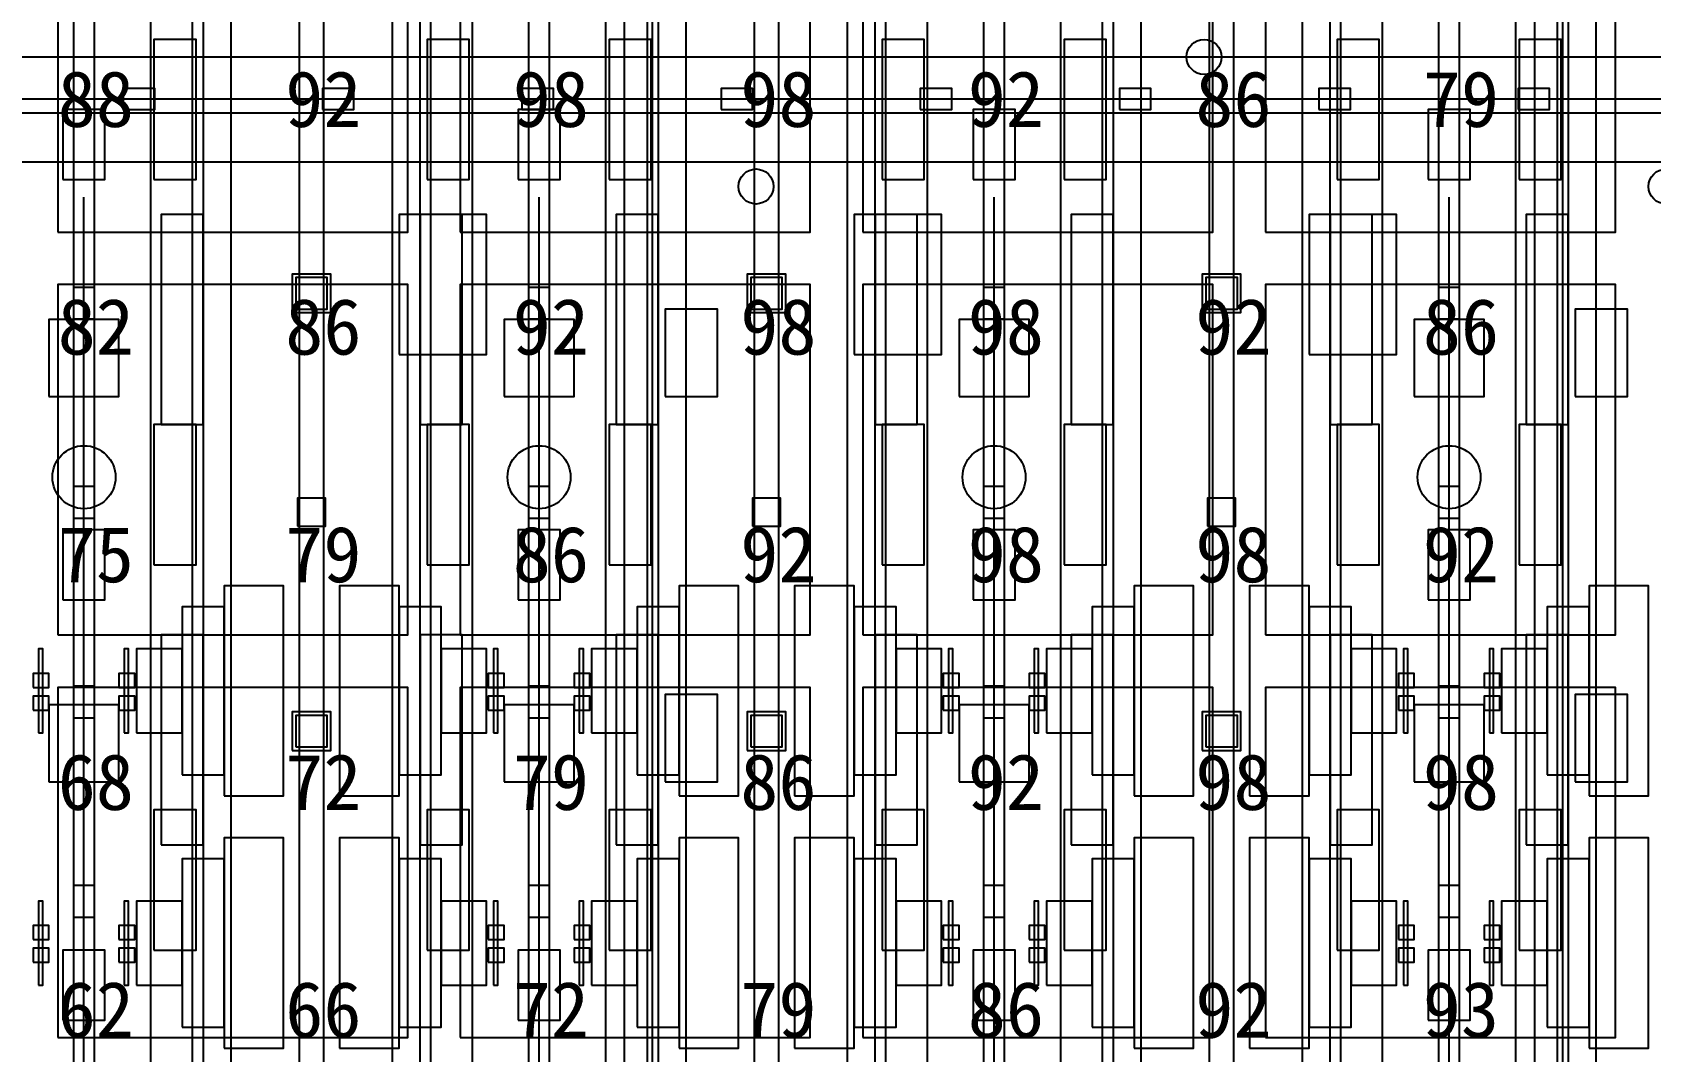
# Model space of a CAD drawing. Header units: metres. Extents: x -1640 to 1560, y -268 to 2338.
# Drawn here: x -367.73 to -321.49, y 2013.1 to 2042.2 of the extents above; entities that cross this region are included whole.
import ezdxf

# ---------------------------------------------------------------- set-up
doc = ezdxf.new("R2010")
doc.units = ezdxf.units.M
for name, color, linetype in [('1F_CHL', 4, 'Continuous'), ('1F_EHS_EXTINGUISHER_HYDRANT_CABINET_CONCEPT', 1, 'Continuous'), ('1F_PUMP', 2, 'Continuous'), ('1F_SCR', 3, 'Continuous'), ('1F_STRUCT_COLUMN', 8, 'Continuous'), ('2F_CSF_LATERAL_RACK_CONCEPT', 9, 'Continuous'), ('2F_RFG', 5, 'Continuous'), ('2F_STRUCT_COLUMN', 8, 'Continuous'), ('2F_VMB', 6, 'Continuous'), ('3F_CLEANROOM_OVERHEAD_PIPE_DUCT_CONCEPT', 9, 'Continuous'), ('3F_EHS_EGRESS_DIST_M', 2, 'Continuous'), ('3F_EHS_EXTINGUISHER_HYDRANT_CABINET_CONCEPT', 1, 'Continuous'), ('3F_EHS_GAS_DETECTOR', 6, 'Continuous'), ('3F_ETCH', 2, 'Continuous'), ('3F_FOUP', 5, 'Continuous'), ('3F_OHT', 9, 'Continuous'), ('3F_OHTV', 1, 'Continuous'), ('3F_STK', 3, 'Continuous'), ('3F_STRUCT_COLUMN', 8, 'Continuous'), ('3F_TBAR', 6, 'Continuous'), ('4F_FFU', 1, 'Continuous'), ('4F_STRUCT_PLENUM_TRUSS_CONCEPT', 9, 'Continuous'), ('5F_CHL', 4, 'Continuous'), ('5F_EHS_EXTINGUISHER_HYDRANT_CABINET_CONCEPT', 1, 'Continuous'), ('5F_PUMP', 2, 'Continuous'), ('5F_SCR', 3, 'Continuous'), ('5F_STRUCT_COLUMN', 8, 'Continuous'), ('6F_CSF_LATERAL_RACK_CONCEPT', 9, 'Continuous'), ('6F_RFG', 5, 'Continuous'), ('6F_STRUCT_COLUMN', 8, 'Continuous'), ('6F_VMB', 6, 'Continuous'), ('7F_CLEANROOM_OVERHEAD_PIPE_DUCT_CONCEPT', 9, 'Continuous'), ('7F_EHS_EGRESS_DIST_M', 2, 'Continuous'), ('7F_EHS_EXTINGUISHER_HYDRANT_CABINET_CONCEPT', 1, 'Continuous'), ('7F_EHS_GAS_DETECTOR', 6, 'Continuous'), ('7F_ETCH', 2, 'Continuous'), ('7F_FOUP', 5, 'Continuous'), ('7F_OHT', 9, 'Continuous'), ('7F_OHTV', 1, 'Continuous'), ('7F_STK', 3, 'Continuous'), ('7F_STRUCT_COLUMN', 8, 'Continuous'), ('7F_TBAR', 6, 'Continuous'), ('8F_FFU', 1, 'Continuous'), ('8F_STRUCT_PLENUM_TRUSS_CONCEPT', 9, 'Continuous'), ('EHS_TREATED_EXHAUST', 30, 'Continuous'), ('UTIL_GAS.BULK_CONCEPT', 2, 'Continuous'), ('UTIL_PCW.R_CONCEPT', 1, 'Continuous'), ('UTIL_PCW.S_CONCEPT', 6, 'Continuous')]:
    doc.layers.add(name, color=color, linetype=linetype)

msp = doc.modelspace()

# ---------------------------------------------------------------- linework, layer by layer
at = {"layer": '1F_CHL'}
for points in [[(-349.65, 2031.8), (-348.15, 2031.8), (-348.15, 2034.3), (-349.65, 2034.3)], [(-323.65, 2031.8), (-322.15, 2031.8), (-322.15, 2034.3), (-323.65, 2034.3)], [(-349.65, 2020.8), (-348.15, 2020.8), (-348.15, 2023.3), (-349.65, 2023.3)], [(-323.65, 2020.8), (-322.15, 2020.8), (-322.15, 2023.3), (-323.65, 2023.3)]]:
    msp.add_lwpolyline(points, close=True, dxfattribs=at)
at = {"layer": '1F_EHS_EXTINGUISHER_HYDRANT_CABINET_CONCEPT'}
msp.add_circle((-334.25, 2041.5), 0.5, dxfattribs=at)
at = {"layer": '1F_PUMP'}
for points in [[(-364.25, 2038), (-363.05, 2038), (-363.05, 2042), (-364.25, 2042)], [(-356.45, 2038), (-355.25, 2038), (-355.25, 2042), (-356.45, 2042)], [(-351.25, 2038), (-350.05, 2038), (-350.05, 2042), (-351.25, 2042)], [(-343.45, 2038), (-342.25, 2038), (-342.25, 2042), (-343.45, 2042)], [(-338.25, 2038), (-337.05, 2038), (-337.05, 2042), (-338.25, 2042)], [(-330.45, 2038), (-329.25, 2038), (-329.25, 2042), (-330.45, 2042)], [(-325.25, 2038), (-324.05, 2038), (-324.05, 2042), (-325.25, 2042)], [(-364.25, 2027), (-363.05, 2027), (-363.05, 2031), (-364.25, 2031)], [(-356.45, 2027), (-355.25, 2027), (-355.25, 2031), (-356.45, 2031)], [(-351.25, 2027), (-350.05, 2027), (-350.05, 2031), (-351.25, 2031)], [(-343.45, 2027), (-342.25, 2027), (-342.25, 2031), (-343.45, 2031)], [(-338.25, 2027), (-337.05, 2027), (-337.05, 2031), (-338.25, 2031)], [(-330.45, 2027), (-329.25, 2027), (-329.25, 2031), (-330.45, 2031)], [(-325.25, 2027), (-324.05, 2027), (-324.05, 2031), (-325.25, 2031)], [(-364.25, 2016), (-363.05, 2016), (-363.05, 2020), (-364.25, 2020)], [(-356.45, 2016), (-355.25, 2016), (-355.25, 2020), (-356.45, 2020)], [(-351.25, 2016), (-350.05, 2016), (-350.05, 2020), (-351.25, 2020)], [(-343.45, 2016), (-342.25, 2016), (-342.25, 2020), (-343.45, 2020)], [(-338.25, 2016), (-337.05, 2016), (-337.05, 2020), (-338.25, 2020)], [(-330.45, 2016), (-329.25, 2016), (-329.25, 2020), (-330.45, 2020)], [(-325.25, 2016), (-324.05, 2016), (-324.05, 2020), (-325.25, 2020)]]:
    msp.add_lwpolyline(points, close=True, dxfattribs=at)
at = {"layer": '1F_SCR'}
for points in [[(-367.25, 2031.8), (-365.25, 2031.8), (-365.25, 2034), (-367.25, 2034)], [(-354.25, 2031.8), (-352.25, 2031.8), (-352.25, 2034), (-354.25, 2034)], [(-341.25, 2031.8), (-339.25, 2031.8), (-339.25, 2034), (-341.25, 2034)], [(-328.25, 2031.8), (-326.25, 2031.8), (-326.25, 2034), (-328.25, 2034)], [(-367.25, 2020.8), (-365.25, 2020.8), (-365.25, 2023), (-367.25, 2023)], [(-354.25, 2020.8), (-352.25, 2020.8), (-352.25, 2023), (-354.25, 2023)], [(-341.25, 2020.8), (-339.25, 2020.8), (-339.25, 2023), (-341.25, 2023)], [(-328.25, 2020.8), (-326.25, 2020.8), (-326.25, 2023), (-328.25, 2023)]]:
    msp.add_lwpolyline(points, close=True, dxfattribs=at)
at = {"layer": '1F_STRUCT_COLUMN'}
for points in [[(-360.3, 2034.2), (-359.2, 2034.2), (-359.2, 2035.3), (-360.3, 2035.3)], [(-347.3, 2034.2), (-346.2, 2034.2), (-346.2, 2035.3), (-347.3, 2035.3)], [(-334.3, 2034.2), (-333.2, 2034.2), (-333.2, 2035.3), (-334.3, 2035.3)], [(-360.3, 2021.7), (-359.2, 2021.7), (-359.2, 2022.8), (-360.3, 2022.8)], [(-347.3, 2021.7), (-346.2, 2021.7), (-346.2, 2022.8), (-347.3, 2022.8)], [(-334.3, 2021.7), (-333.2, 2021.7), (-333.2, 2022.8), (-334.3, 2022.8)]]:
    msp.add_lwpolyline(points, close=True, dxfattribs=at)
at = {"layer": '2F_CSF_LATERAL_RACK_CONCEPT'}
for points in [[(-362.85, 1970), (-362.05, 1970), (-362.05, 2113), (-362.85, 2113)], [(-357.45, 1970), (-356.65, 1970), (-356.65, 2113), (-357.45, 2113)], [(-349.85, 1970), (-349.05, 1970), (-349.05, 2113), (-349.85, 2113)], [(-344.45, 1970), (-343.65, 1970), (-343.65, 2113), (-344.45, 2113)], [(-336.85, 1970), (-336.05, 1970), (-336.05, 2113), (-336.85, 2113)], [(-331.45, 1970), (-330.65, 1970), (-330.65, 2113), (-331.45, 2113)], [(-323.85, 1970), (-323.05, 1970), (-323.05, 2113), (-323.85, 2113)]]:
    msp.add_lwpolyline(points, close=True, dxfattribs=at)
at = {"layer": '2F_RFG'}
for points in [[(-364.05, 2031), (-362.85, 2031), (-362.85, 2037), (-364.05, 2037)], [(-356.65, 2031), (-355.45, 2031), (-355.45, 2037), (-356.65, 2037)], [(-351.05, 2031), (-349.85, 2031), (-349.85, 2037), (-351.05, 2037)], [(-343.65, 2031), (-342.45, 2031), (-342.45, 2037), (-343.65, 2037)], [(-338.05, 2031), (-336.85, 2031), (-336.85, 2037), (-338.05, 2037)], [(-330.65, 2031), (-329.45, 2031), (-329.45, 2037), (-330.65, 2037)], [(-325.05, 2031), (-323.85, 2031), (-323.85, 2037), (-325.05, 2037)], [(-364.05, 2019), (-362.85, 2019), (-362.85, 2025), (-364.05, 2025)], [(-356.65, 2019), (-355.45, 2019), (-355.45, 2025), (-356.65, 2025)], [(-351.05, 2019), (-349.85, 2019), (-349.85, 2025), (-351.05, 2025)], [(-343.65, 2019), (-342.45, 2019), (-342.45, 2025), (-343.65, 2025)], [(-338.05, 2019), (-336.85, 2019), (-336.85, 2025), (-338.05, 2025)], [(-330.65, 2019), (-329.45, 2019), (-329.45, 2025), (-330.65, 2025)], [(-325.05, 2019), (-323.85, 2019), (-323.85, 2025), (-325.05, 2025)]]:
    msp.add_lwpolyline(points, close=True, dxfattribs=at)
at = {"layer": '2F_STRUCT_COLUMN'}
for points in [[(-360.2, 2034.3), (-359.3, 2034.3), (-359.3, 2035.2), (-360.2, 2035.2)], [(-347.2, 2034.3), (-346.3, 2034.3), (-346.3, 2035.2), (-347.2, 2035.2)], [(-334.2, 2034.3), (-333.3, 2034.3), (-333.3, 2035.2), (-334.2, 2035.2)], [(-360.2, 2021.8), (-359.3, 2021.8), (-359.3, 2022.7), (-360.2, 2022.7)], [(-347.2, 2021.8), (-346.3, 2021.8), (-346.3, 2022.7), (-347.2, 2022.7)], [(-334.2, 2021.8), (-333.3, 2021.8), (-333.3, 2022.7), (-334.2, 2022.7)]]:
    msp.add_lwpolyline(points, close=True, dxfattribs=at)
at = {"layer": '2F_VMB'}
for points in [[(-366.85, 2038), (-365.65, 2038), (-365.65, 2040), (-366.85, 2040)], [(-353.85, 2038), (-352.65, 2038), (-352.65, 2040), (-353.85, 2040)], [(-340.85, 2038), (-339.65, 2038), (-339.65, 2040), (-340.85, 2040)], [(-327.85, 2038), (-326.65, 2038), (-326.65, 2040), (-327.85, 2040)], [(-366.85, 2026), (-365.65, 2026), (-365.65, 2028), (-366.85, 2028)], [(-353.85, 2026), (-352.65, 2026), (-352.65, 2028), (-353.85, 2028)], [(-340.85, 2026), (-339.65, 2026), (-339.65, 2028), (-340.85, 2028)], [(-327.85, 2026), (-326.65, 2026), (-326.65, 2028), (-327.85, 2028)], [(-366.85, 2014), (-365.65, 2014), (-365.65, 2016), (-366.85, 2016)], [(-353.85, 2014), (-352.65, 2014), (-352.65, 2016), (-353.85, 2016)], [(-340.85, 2014), (-339.65, 2014), (-339.65, 2016), (-340.85, 2016)], [(-327.85, 2014), (-326.65, 2014), (-326.65, 2016), (-327.85, 2016)]]:
    msp.add_lwpolyline(points, close=True, dxfattribs=at)
at = {"layer": '3F_CLEANROOM_OVERHEAD_PIPE_DUCT_CONCEPT'}
for points in [[(-364.35, 1969), (-363.15, 1969), (-363.15, 2114), (-364.35, 2114)], [(-356.35, 1969), (-355.15, 1969), (-355.15, 2114), (-356.35, 2114)], [(-351.35, 1969), (-350.15, 1969), (-350.15, 2114), (-351.35, 2114)], [(-343.35, 1969), (-342.15, 1969), (-342.15, 2114), (-343.35, 2114)], [(-338.35, 1969), (-337.15, 1969), (-337.15, 2114), (-338.35, 2114)], [(-330.35, 1969), (-329.15, 1969), (-329.15, 2114), (-330.35, 2114)], [(-325.35, 1969), (-324.15, 1969), (-324.15, 2114), (-325.35, 2114)]]:
    msp.add_lwpolyline(points, close=True, dxfattribs=at)
at = {"layer": '3F_EHS_EXTINGUISHER_HYDRANT_CABINET_CONCEPT'}
for centre in [(-347.05, 2037.8), (-321.05, 2037.8)]:
    msp.add_circle(centre, 0.5, dxfattribs=at)
at = {"layer": '3F_EHS_GAS_DETECTOR'}
for centre in [(-366.25, 2029.5), (-353.25, 2029.5), (-340.25, 2029.5), (-327.25, 2029.5)]:
    msp.add_circle(centre, 0.9, dxfattribs=at)
at = {"layer": '3F_ETCH'}
for points in [[(-362.25, 2020.4), (-360.55, 2020.4), (-360.55, 2026.4), (-362.25, 2026.4)], [(-358.95, 2020.4), (-357.25, 2020.4), (-357.25, 2026.4), (-358.95, 2026.4)], [(-349.25, 2020.4), (-347.55, 2020.4), (-347.55, 2026.4), (-349.25, 2026.4)], [(-345.95, 2020.4), (-344.25, 2020.4), (-344.25, 2026.4), (-345.95, 2026.4)], [(-336.25, 2020.4), (-334.55, 2020.4), (-334.55, 2026.4), (-336.25, 2026.4)], [(-332.95, 2020.4), (-331.25, 2020.4), (-331.25, 2026.4), (-332.95, 2026.4)], [(-323.25, 2020.4), (-321.55, 2020.4), (-321.55, 2026.4), (-323.25, 2026.4)], [(-363.45, 2021), (-362.25, 2021), (-362.25, 2025.8), (-363.45, 2025.8)], [(-357.25, 2021), (-356.05, 2021), (-356.05, 2025.8), (-357.25, 2025.8)], [(-350.45, 2021), (-349.25, 2021), (-349.25, 2025.8), (-350.45, 2025.8)], [(-344.25, 2021), (-343.05, 2021), (-343.05, 2025.8), (-344.25, 2025.8)], [(-337.45, 2021), (-336.25, 2021), (-336.25, 2025.8), (-337.45, 2025.8)], [(-331.25, 2021), (-330.05, 2021), (-330.05, 2025.8), (-331.25, 2025.8)], [(-324.45, 2021), (-323.25, 2021), (-323.25, 2025.8), (-324.45, 2025.8)], [(-364.75, 2022.2), (-363.45, 2022.2), (-363.45, 2024.6), (-364.75, 2024.6)], [(-356.05, 2022.2), (-354.75, 2022.2), (-354.75, 2024.6), (-356.05, 2024.6)], [(-351.75, 2022.2), (-350.45, 2022.2), (-350.45, 2024.6), (-351.75, 2024.6)], [(-343.05, 2022.2), (-341.75, 2022.2), (-341.75, 2024.6), (-343.05, 2024.6)], [(-338.75, 2022.2), (-337.45, 2022.2), (-337.45, 2024.6), (-338.75, 2024.6)], [(-330.05, 2022.2), (-328.75, 2022.2), (-328.75, 2024.6), (-330.05, 2024.6)], [(-325.75, 2022.2), (-324.45, 2022.2), (-324.45, 2024.6), (-325.75, 2024.6)], [(-362.25, 2013.2), (-360.55, 2013.2), (-360.55, 2019.2), (-362.25, 2019.2)], [(-358.95, 2013.2), (-357.25, 2013.2), (-357.25, 2019.2), (-358.95, 2019.2)], [(-349.25, 2013.2), (-347.55, 2013.2), (-347.55, 2019.2), (-349.25, 2019.2)], [(-345.95, 2013.2), (-344.25, 2013.2), (-344.25, 2019.2), (-345.95, 2019.2)], [(-336.25, 2013.2), (-334.55, 2013.2), (-334.55, 2019.2), (-336.25, 2019.2)], [(-332.95, 2013.2), (-331.25, 2013.2), (-331.25, 2019.2), (-332.95, 2019.2)], [(-323.25, 2013.2), (-321.55, 2013.2), (-321.55, 2019.2), (-323.25, 2019.2)], [(-363.45, 2013.8), (-362.25, 2013.8), (-362.25, 2018.6), (-363.45, 2018.6)], [(-357.25, 2013.8), (-356.05, 2013.8), (-356.05, 2018.6), (-357.25, 2018.6)], [(-350.45, 2013.8), (-349.25, 2013.8), (-349.25, 2018.6), (-350.45, 2018.6)], [(-344.25, 2013.8), (-343.05, 2013.8), (-343.05, 2018.6), (-344.25, 2018.6)], [(-337.45, 2013.8), (-336.25, 2013.8), (-336.25, 2018.6), (-337.45, 2018.6)], [(-331.25, 2013.8), (-330.05, 2013.8), (-330.05, 2018.6), (-331.25, 2018.6)], [(-324.45, 2013.8), (-323.25, 2013.8), (-323.25, 2018.6), (-324.45, 2018.6)], [(-364.75, 2015), (-363.45, 2015), (-363.45, 2017.4), (-364.75, 2017.4)], [(-356.05, 2015), (-354.75, 2015), (-354.75, 2017.4), (-356.05, 2017.4)], [(-351.75, 2015), (-350.45, 2015), (-350.45, 2017.4), (-351.75, 2017.4)], [(-343.05, 2015), (-341.75, 2015), (-341.75, 2017.4), (-343.05, 2017.4)], [(-338.75, 2015), (-337.45, 2015), (-337.45, 2017.4), (-338.75, 2017.4)], [(-330.05, 2015), (-328.75, 2015), (-328.75, 2017.4), (-330.05, 2017.4)], [(-325.75, 2015), (-324.45, 2015), (-324.45, 2017.4), (-325.75, 2017.4)]]:
    msp.add_lwpolyline(points, close=True, dxfattribs=at)
at = {"layer": '3F_FOUP'}
for points in [[(-367.7, 2023.5), (-367.25, 2023.5), (-367.25, 2023.9), (-367.7, 2023.9)], [(-365.25, 2023.5), (-364.8, 2023.5), (-364.8, 2023.9), (-365.25, 2023.9)], [(-354.7, 2023.5), (-354.25, 2023.5), (-354.25, 2023.9), (-354.7, 2023.9)], [(-352.25, 2023.5), (-351.8, 2023.5), (-351.8, 2023.9), (-352.25, 2023.9)], [(-341.7, 2023.5), (-341.25, 2023.5), (-341.25, 2023.9), (-341.7, 2023.9)], [(-339.25, 2023.5), (-338.8, 2023.5), (-338.8, 2023.9), (-339.25, 2023.9)], [(-328.7, 2023.5), (-328.25, 2023.5), (-328.25, 2023.9), (-328.7, 2023.9)], [(-326.25, 2023.5), (-325.8, 2023.5), (-325.8, 2023.9), (-326.25, 2023.9)], [(-367.7, 2022.85), (-367.25, 2022.85), (-367.25, 2023.25), (-367.7, 2023.25)], [(-365.25, 2022.85), (-364.8, 2022.85), (-364.8, 2023.25), (-365.25, 2023.25)], [(-354.7, 2022.85), (-354.25, 2022.85), (-354.25, 2023.25), (-354.7, 2023.25)], [(-352.25, 2022.85), (-351.8, 2022.85), (-351.8, 2023.25), (-352.25, 2023.25)], [(-341.7, 2022.85), (-341.25, 2022.85), (-341.25, 2023.25), (-341.7, 2023.25)], [(-339.25, 2022.85), (-338.8, 2022.85), (-338.8, 2023.25), (-339.25, 2023.25)], [(-328.7, 2022.85), (-328.25, 2022.85), (-328.25, 2023.25), (-328.7, 2023.25)], [(-326.25, 2022.85), (-325.8, 2022.85), (-325.8, 2023.25), (-326.25, 2023.25)], [(-367.7, 2016.3), (-367.25, 2016.3), (-367.25, 2016.7), (-367.7, 2016.7)], [(-365.25, 2016.3), (-364.8, 2016.3), (-364.8, 2016.7), (-365.25, 2016.7)], [(-354.7, 2016.3), (-354.25, 2016.3), (-354.25, 2016.7), (-354.7, 2016.7)], [(-352.25, 2016.3), (-351.8, 2016.3), (-351.8, 2016.7), (-352.25, 2016.7)], [(-341.7, 2016.3), (-341.25, 2016.3), (-341.25, 2016.7), (-341.7, 2016.7)], [(-339.25, 2016.3), (-338.8, 2016.3), (-338.8, 2016.7), (-339.25, 2016.7)], [(-328.7, 2016.3), (-328.25, 2016.3), (-328.25, 2016.7), (-328.7, 2016.7)], [(-326.25, 2016.3), (-325.8, 2016.3), (-325.8, 2016.7), (-326.25, 2016.7)], [(-367.7, 2015.65), (-367.25, 2015.65), (-367.25, 2016.05), (-367.7, 2016.05)], [(-365.25, 2015.65), (-364.8, 2015.65), (-364.8, 2016.05), (-365.25, 2016.05)], [(-354.7, 2015.65), (-354.25, 2015.65), (-354.25, 2016.05), (-354.7, 2016.05)], [(-352.25, 2015.65), (-351.8, 2015.65), (-351.8, 2016.05), (-352.25, 2016.05)], [(-341.7, 2015.65), (-341.25, 2015.65), (-341.25, 2016.05), (-341.7, 2016.05)], [(-339.25, 2015.65), (-338.8, 2015.65), (-338.8, 2016.05), (-339.25, 2016.05)], [(-328.7, 2015.65), (-328.25, 2015.65), (-328.25, 2016.05), (-328.7, 2016.05)], [(-326.25, 2015.65), (-325.8, 2015.65), (-325.8, 2016.05), (-326.25, 2016.05)]]:
    msp.add_lwpolyline(points, close=True, dxfattribs=at)
at = {"layer": '3F_OHT'}
for p, q in [((-470, 2040.3), (-249.5, 2040.3)), ((-366.25, 1969), (-366.25, 2037.5)), ((-353.25, 1969), (-353.25, 2037.5)), ((-340.25, 1969), (-340.25, 2037.5)), ((-327.25, 1969), (-327.25, 2037.5))]:
    msp.add_line(p, q, dxfattribs=at)
at = {"layer": '3F_OHTV'}
for points in [[(-365.13, 2040), (-364.23, 2040), (-364.23, 2040.6), (-365.13, 2040.6)], [(-359.44, 2040), (-358.54, 2040), (-358.54, 2040.6), (-359.44, 2040.6)], [(-353.74, 2040), (-352.84, 2040), (-352.84, 2040.6), (-353.74, 2040.6)], [(-348.05, 2040), (-347.15, 2040), (-347.15, 2040.6), (-348.05, 2040.6)], [(-342.36, 2040), (-341.46, 2040), (-341.46, 2040.6), (-342.36, 2040.6)], [(-336.67, 2040), (-335.77, 2040), (-335.77, 2040.6), (-336.67, 2040.6)], [(-330.97, 2040), (-330.07, 2040), (-330.07, 2040.6), (-330.97, 2040.6)], [(-325.28, 2040), (-324.38, 2040), (-324.38, 2040.6), (-325.28, 2040.6)], [(-366.55, 2034.02), (-365.95, 2034.02), (-365.95, 2034.92), (-366.55, 2034.92)], [(-353.55, 2034.02), (-352.95, 2034.02), (-352.95, 2034.92), (-353.55, 2034.92)], [(-340.55, 2034.02), (-339.95, 2034.02), (-339.95, 2034.92), (-340.55, 2034.92)], [(-327.55, 2034.02), (-326.95, 2034.02), (-326.95, 2034.92), (-327.55, 2034.92)], [(-366.55, 2028.33), (-365.95, 2028.33), (-365.95, 2029.23), (-366.55, 2029.23)], [(-353.55, 2028.33), (-352.95, 2028.33), (-352.95, 2029.23), (-353.55, 2029.23)], [(-340.55, 2028.33), (-339.95, 2028.33), (-339.95, 2029.23), (-340.55, 2029.23)], [(-327.55, 2028.33), (-326.95, 2028.33), (-326.95, 2029.23), (-327.55, 2029.23)], [(-366.55, 2022.63), (-365.95, 2022.63), (-365.95, 2023.53), (-366.55, 2023.53)], [(-353.55, 2022.63), (-352.95, 2022.63), (-352.95, 2023.53), (-353.55, 2023.53)], [(-340.55, 2022.63), (-339.95, 2022.63), (-339.95, 2023.53), (-340.55, 2023.53)], [(-327.55, 2022.63), (-326.95, 2022.63), (-326.95, 2023.53), (-327.55, 2023.53)], [(-366.55, 2016.94), (-365.95, 2016.94), (-365.95, 2017.84), (-366.55, 2017.84)], [(-353.55, 2016.94), (-352.95, 2016.94), (-352.95, 2017.84), (-353.55, 2017.84)], [(-340.55, 2016.94), (-339.95, 2016.94), (-339.95, 2017.84), (-340.55, 2017.84)], [(-327.55, 2016.94), (-326.95, 2016.94), (-326.95, 2017.84), (-327.55, 2017.84)]]:
    msp.add_lwpolyline(points, close=True, dxfattribs=at)
at = {"layer": '3F_STK'}
for points in [[(-357.25, 2033), (-354.75, 2033), (-354.75, 2037), (-357.25, 2037)], [(-344.25, 2033), (-341.75, 2033), (-341.75, 2037), (-344.25, 2037)], [(-331.25, 2033), (-328.75, 2033), (-328.75, 2037), (-331.25, 2037)]]:
    msp.add_lwpolyline(points, close=True, dxfattribs=at)
at = {"layer": '3F_STRUCT_COLUMN'}
for points in [[(-360.15, 2028.1), (-359.35, 2028.1), (-359.35, 2028.9), (-360.15, 2028.9)], [(-347.15, 2028.1), (-346.35, 2028.1), (-346.35, 2028.9), (-347.15, 2028.9)], [(-334.15, 2028.1), (-333.35, 2028.1), (-333.35, 2028.9), (-334.15, 2028.9)]]:
    msp.add_lwpolyline(points, close=True, dxfattribs=at)
at = {"layer": '3F_TBAR'}
for points in [[(-367.55, 2022.2), (-367.43, 2022.2), (-367.43, 2024.6), (-367.55, 2024.6)], [(-365.1, 2022.2), (-364.98, 2022.2), (-364.98, 2024.6), (-365.1, 2024.6)], [(-354.55, 2022.2), (-354.43, 2022.2), (-354.43, 2024.6), (-354.55, 2024.6)], [(-352.1, 2022.2), (-351.98, 2022.2), (-351.98, 2024.6), (-352.1, 2024.6)], [(-341.55, 2022.2), (-341.43, 2022.2), (-341.43, 2024.6), (-341.55, 2024.6)], [(-339.1, 2022.2), (-338.98, 2022.2), (-338.98, 2024.6), (-339.1, 2024.6)], [(-328.55, 2022.2), (-328.43, 2022.2), (-328.43, 2024.6), (-328.55, 2024.6)], [(-326.1, 2022.2), (-325.98, 2022.2), (-325.98, 2024.6), (-326.1, 2024.6)], [(-367.55, 2015), (-367.43, 2015), (-367.43, 2017.4), (-367.55, 2017.4)], [(-365.1, 2015), (-364.98, 2015), (-364.98, 2017.4), (-365.1, 2017.4)], [(-354.55, 2015), (-354.43, 2015), (-354.43, 2017.4), (-354.55, 2017.4)], [(-352.1, 2015), (-351.98, 2015), (-351.98, 2017.4), (-352.1, 2017.4)], [(-341.55, 2015), (-341.43, 2015), (-341.43, 2017.4), (-341.55, 2017.4)], [(-339.1, 2015), (-338.98, 2015), (-338.98, 2017.4), (-339.1, 2017.4)], [(-328.55, 2015), (-328.43, 2015), (-328.43, 2017.4), (-328.55, 2017.4)], [(-326.1, 2015), (-325.98, 2015), (-325.98, 2017.4), (-326.1, 2017.4)]]:
    msp.add_lwpolyline(points, close=True, dxfattribs=at)
at = {"layer": '4F_FFU'}
for points in [[(-367, 2036.5), (-357, 2036.5), (-357, 2046.5), (-367, 2046.5)], [(-355.5, 2036.5), (-345.5, 2036.5), (-345.5, 2046.5), (-355.5, 2046.5)], [(-344, 2036.5), (-334, 2036.5), (-334, 2046.5), (-344, 2046.5)], [(-332.5, 2036.5), (-322.5, 2036.5), (-322.5, 2046.5), (-332.5, 2046.5)], [(-367, 2025), (-357, 2025), (-357, 2035), (-367, 2035)], [(-355.5, 2025), (-345.5, 2025), (-345.5, 2035), (-355.5, 2035)], [(-344, 2025), (-334, 2025), (-334, 2035), (-344, 2035)], [(-332.5, 2025), (-322.5, 2025), (-322.5, 2035), (-332.5, 2035)], [(-367, 2013.5), (-357, 2013.5), (-357, 2023.5), (-367, 2023.5)], [(-355.5, 2013.5), (-345.5, 2013.5), (-345.5, 2023.5), (-355.5, 2023.5)], [(-344, 2013.5), (-334, 2013.5), (-334, 2023.5), (-344, 2023.5)], [(-332.5, 2013.5), (-322.5, 2013.5), (-322.5, 2023.5), (-332.5, 2023.5)]]:
    msp.add_lwpolyline(points, close=True, dxfattribs=at)
at = {"layer": '4F_STRUCT_PLENUM_TRUSS_CONCEPT'}
for points in [[(-360.1, 1966), (-359.4, 1966), (-359.4, 2117), (-360.1, 2117)], [(-347.1, 1966), (-346.4, 1966), (-346.4, 2117), (-347.1, 2117)], [(-334.1, 1966), (-333.4, 1966), (-333.4, 2117), (-334.1, 2117)]]:
    msp.add_lwpolyline(points, close=True, dxfattribs=at)
at = {"layer": '5F_CHL'}
for points in [[(-349.65, 2031.8), (-348.15, 2031.8), (-348.15, 2034.3), (-349.65, 2034.3)], [(-323.65, 2031.8), (-322.15, 2031.8), (-322.15, 2034.3), (-323.65, 2034.3)], [(-349.65, 2020.8), (-348.15, 2020.8), (-348.15, 2023.3), (-349.65, 2023.3)], [(-323.65, 2020.8), (-322.15, 2020.8), (-322.15, 2023.3), (-323.65, 2023.3)]]:
    msp.add_lwpolyline(points, close=True, dxfattribs=at)
at = {"layer": '5F_EHS_EXTINGUISHER_HYDRANT_CABINET_CONCEPT'}
msp.add_circle((-334.25, 2041.5), 0.5, dxfattribs=at)
at = {"layer": '5F_PUMP'}
for points in [[(-364.25, 2038), (-363.05, 2038), (-363.05, 2042), (-364.25, 2042)], [(-356.45, 2038), (-355.25, 2038), (-355.25, 2042), (-356.45, 2042)], [(-351.25, 2038), (-350.05, 2038), (-350.05, 2042), (-351.25, 2042)], [(-343.45, 2038), (-342.25, 2038), (-342.25, 2042), (-343.45, 2042)], [(-338.25, 2038), (-337.05, 2038), (-337.05, 2042), (-338.25, 2042)], [(-330.45, 2038), (-329.25, 2038), (-329.25, 2042), (-330.45, 2042)], [(-325.25, 2038), (-324.05, 2038), (-324.05, 2042), (-325.25, 2042)], [(-364.25, 2027), (-363.05, 2027), (-363.05, 2031), (-364.25, 2031)], [(-356.45, 2027), (-355.25, 2027), (-355.25, 2031), (-356.45, 2031)], [(-351.25, 2027), (-350.05, 2027), (-350.05, 2031), (-351.25, 2031)], [(-343.45, 2027), (-342.25, 2027), (-342.25, 2031), (-343.45, 2031)], [(-338.25, 2027), (-337.05, 2027), (-337.05, 2031), (-338.25, 2031)], [(-330.45, 2027), (-329.25, 2027), (-329.25, 2031), (-330.45, 2031)], [(-325.25, 2027), (-324.05, 2027), (-324.05, 2031), (-325.25, 2031)], [(-364.25, 2016), (-363.05, 2016), (-363.05, 2020), (-364.25, 2020)], [(-356.45, 2016), (-355.25, 2016), (-355.25, 2020), (-356.45, 2020)], [(-351.25, 2016), (-350.05, 2016), (-350.05, 2020), (-351.25, 2020)], [(-343.45, 2016), (-342.25, 2016), (-342.25, 2020), (-343.45, 2020)], [(-338.25, 2016), (-337.05, 2016), (-337.05, 2020), (-338.25, 2020)], [(-330.45, 2016), (-329.25, 2016), (-329.25, 2020), (-330.45, 2020)], [(-325.25, 2016), (-324.05, 2016), (-324.05, 2020), (-325.25, 2020)]]:
    msp.add_lwpolyline(points, close=True, dxfattribs=at)
at = {"layer": '5F_SCR'}
for points in [[(-367.25, 2031.8), (-365.25, 2031.8), (-365.25, 2034), (-367.25, 2034)], [(-354.25, 2031.8), (-352.25, 2031.8), (-352.25, 2034), (-354.25, 2034)], [(-341.25, 2031.8), (-339.25, 2031.8), (-339.25, 2034), (-341.25, 2034)], [(-328.25, 2031.8), (-326.25, 2031.8), (-326.25, 2034), (-328.25, 2034)], [(-367.25, 2020.8), (-365.25, 2020.8), (-365.25, 2023), (-367.25, 2023)], [(-354.25, 2020.8), (-352.25, 2020.8), (-352.25, 2023), (-354.25, 2023)], [(-341.25, 2020.8), (-339.25, 2020.8), (-339.25, 2023), (-341.25, 2023)], [(-328.25, 2020.8), (-326.25, 2020.8), (-326.25, 2023), (-328.25, 2023)]]:
    msp.add_lwpolyline(points, close=True, dxfattribs=at)
at = {"layer": '5F_STRUCT_COLUMN'}
for points in [[(-360.3, 2034.2), (-359.2, 2034.2), (-359.2, 2035.3), (-360.3, 2035.3)], [(-347.3, 2034.2), (-346.2, 2034.2), (-346.2, 2035.3), (-347.3, 2035.3)], [(-334.3, 2034.2), (-333.2, 2034.2), (-333.2, 2035.3), (-334.3, 2035.3)], [(-360.3, 2021.7), (-359.2, 2021.7), (-359.2, 2022.8), (-360.3, 2022.8)], [(-347.3, 2021.7), (-346.2, 2021.7), (-346.2, 2022.8), (-347.3, 2022.8)], [(-334.3, 2021.7), (-333.2, 2021.7), (-333.2, 2022.8), (-334.3, 2022.8)]]:
    msp.add_lwpolyline(points, close=True, dxfattribs=at)
at = {"layer": '6F_CSF_LATERAL_RACK_CONCEPT'}
for points in [[(-362.85, 1970), (-362.05, 1970), (-362.05, 2113), (-362.85, 2113)], [(-357.45, 1970), (-356.65, 1970), (-356.65, 2113), (-357.45, 2113)], [(-349.85, 1970), (-349.05, 1970), (-349.05, 2113), (-349.85, 2113)], [(-344.45, 1970), (-343.65, 1970), (-343.65, 2113), (-344.45, 2113)], [(-336.85, 1970), (-336.05, 1970), (-336.05, 2113), (-336.85, 2113)], [(-331.45, 1970), (-330.65, 1970), (-330.65, 2113), (-331.45, 2113)], [(-323.85, 1970), (-323.05, 1970), (-323.05, 2113), (-323.85, 2113)]]:
    msp.add_lwpolyline(points, close=True, dxfattribs=at)
at = {"layer": '6F_RFG'}
for points in [[(-364.05, 2031), (-362.85, 2031), (-362.85, 2037), (-364.05, 2037)], [(-356.65, 2031), (-355.45, 2031), (-355.45, 2037), (-356.65, 2037)], [(-351.05, 2031), (-349.85, 2031), (-349.85, 2037), (-351.05, 2037)], [(-343.65, 2031), (-342.45, 2031), (-342.45, 2037), (-343.65, 2037)], [(-338.05, 2031), (-336.85, 2031), (-336.85, 2037), (-338.05, 2037)], [(-330.65, 2031), (-329.45, 2031), (-329.45, 2037), (-330.65, 2037)], [(-325.05, 2031), (-323.85, 2031), (-323.85, 2037), (-325.05, 2037)], [(-364.05, 2019), (-362.85, 2019), (-362.85, 2025), (-364.05, 2025)], [(-356.65, 2019), (-355.45, 2019), (-355.45, 2025), (-356.65, 2025)], [(-351.05, 2019), (-349.85, 2019), (-349.85, 2025), (-351.05, 2025)], [(-343.65, 2019), (-342.45, 2019), (-342.45, 2025), (-343.65, 2025)], [(-338.05, 2019), (-336.85, 2019), (-336.85, 2025), (-338.05, 2025)], [(-330.65, 2019), (-329.45, 2019), (-329.45, 2025), (-330.65, 2025)], [(-325.05, 2019), (-323.85, 2019), (-323.85, 2025), (-325.05, 2025)]]:
    msp.add_lwpolyline(points, close=True, dxfattribs=at)
at = {"layer": '6F_STRUCT_COLUMN'}
for points in [[(-360.2, 2034.3), (-359.3, 2034.3), (-359.3, 2035.2), (-360.2, 2035.2)], [(-347.2, 2034.3), (-346.3, 2034.3), (-346.3, 2035.2), (-347.2, 2035.2)], [(-334.2, 2034.3), (-333.3, 2034.3), (-333.3, 2035.2), (-334.2, 2035.2)], [(-360.2, 2021.8), (-359.3, 2021.8), (-359.3, 2022.7), (-360.2, 2022.7)], [(-347.2, 2021.8), (-346.3, 2021.8), (-346.3, 2022.7), (-347.2, 2022.7)], [(-334.2, 2021.8), (-333.3, 2021.8), (-333.3, 2022.7), (-334.2, 2022.7)]]:
    msp.add_lwpolyline(points, close=True, dxfattribs=at)
at = {"layer": '6F_VMB'}
for points in [[(-366.85, 2038), (-365.65, 2038), (-365.65, 2040), (-366.85, 2040)], [(-353.85, 2038), (-352.65, 2038), (-352.65, 2040), (-353.85, 2040)], [(-340.85, 2038), (-339.65, 2038), (-339.65, 2040), (-340.85, 2040)], [(-327.85, 2038), (-326.65, 2038), (-326.65, 2040), (-327.85, 2040)], [(-366.85, 2026), (-365.65, 2026), (-365.65, 2028), (-366.85, 2028)], [(-353.85, 2026), (-352.65, 2026), (-352.65, 2028), (-353.85, 2028)], [(-340.85, 2026), (-339.65, 2026), (-339.65, 2028), (-340.85, 2028)], [(-327.85, 2026), (-326.65, 2026), (-326.65, 2028), (-327.85, 2028)], [(-366.85, 2014), (-365.65, 2014), (-365.65, 2016), (-366.85, 2016)], [(-353.85, 2014), (-352.65, 2014), (-352.65, 2016), (-353.85, 2016)], [(-340.85, 2014), (-339.65, 2014), (-339.65, 2016), (-340.85, 2016)], [(-327.85, 2014), (-326.65, 2014), (-326.65, 2016), (-327.85, 2016)]]:
    msp.add_lwpolyline(points, close=True, dxfattribs=at)
at = {"layer": '7F_CLEANROOM_OVERHEAD_PIPE_DUCT_CONCEPT'}
for points in [[(-364.35, 1969), (-363.15, 1969), (-363.15, 2114), (-364.35, 2114)], [(-356.35, 1969), (-355.15, 1969), (-355.15, 2114), (-356.35, 2114)], [(-351.35, 1969), (-350.15, 1969), (-350.15, 2114), (-351.35, 2114)], [(-343.35, 1969), (-342.15, 1969), (-342.15, 2114), (-343.35, 2114)], [(-338.35, 1969), (-337.15, 1969), (-337.15, 2114), (-338.35, 2114)], [(-330.35, 1969), (-329.15, 1969), (-329.15, 2114), (-330.35, 2114)], [(-325.35, 1969), (-324.15, 1969), (-324.15, 2114), (-325.35, 2114)]]:
    msp.add_lwpolyline(points, close=True, dxfattribs=at)
at = {"layer": '7F_EHS_EXTINGUISHER_HYDRANT_CABINET_CONCEPT'}
for centre in [(-347.05, 2037.8), (-321.05, 2037.8)]:
    msp.add_circle(centre, 0.5, dxfattribs=at)
at = {"layer": '7F_EHS_GAS_DETECTOR'}
for centre in [(-366.25, 2029.5), (-353.25, 2029.5), (-340.25, 2029.5), (-327.25, 2029.5)]:
    msp.add_circle(centre, 0.9, dxfattribs=at)
at = {"layer": '7F_ETCH'}
for points in [[(-362.25, 2020.4), (-360.55, 2020.4), (-360.55, 2026.4), (-362.25, 2026.4)], [(-358.95, 2020.4), (-357.25, 2020.4), (-357.25, 2026.4), (-358.95, 2026.4)], [(-349.25, 2020.4), (-347.55, 2020.4), (-347.55, 2026.4), (-349.25, 2026.4)], [(-345.95, 2020.4), (-344.25, 2020.4), (-344.25, 2026.4), (-345.95, 2026.4)], [(-336.25, 2020.4), (-334.55, 2020.4), (-334.55, 2026.4), (-336.25, 2026.4)], [(-332.95, 2020.4), (-331.25, 2020.4), (-331.25, 2026.4), (-332.95, 2026.4)], [(-323.25, 2020.4), (-321.55, 2020.4), (-321.55, 2026.4), (-323.25, 2026.4)], [(-363.45, 2021), (-362.25, 2021), (-362.25, 2025.8), (-363.45, 2025.8)], [(-357.25, 2021), (-356.05, 2021), (-356.05, 2025.8), (-357.25, 2025.8)], [(-350.45, 2021), (-349.25, 2021), (-349.25, 2025.8), (-350.45, 2025.8)], [(-344.25, 2021), (-343.05, 2021), (-343.05, 2025.8), (-344.25, 2025.8)], [(-337.45, 2021), (-336.25, 2021), (-336.25, 2025.8), (-337.45, 2025.8)], [(-331.25, 2021), (-330.05, 2021), (-330.05, 2025.8), (-331.25, 2025.8)], [(-324.45, 2021), (-323.25, 2021), (-323.25, 2025.8), (-324.45, 2025.8)], [(-364.75, 2022.2), (-363.45, 2022.2), (-363.45, 2024.6), (-364.75, 2024.6)], [(-356.05, 2022.2), (-354.75, 2022.2), (-354.75, 2024.6), (-356.05, 2024.6)], [(-351.75, 2022.2), (-350.45, 2022.2), (-350.45, 2024.6), (-351.75, 2024.6)], [(-343.05, 2022.2), (-341.75, 2022.2), (-341.75, 2024.6), (-343.05, 2024.6)], [(-338.75, 2022.2), (-337.45, 2022.2), (-337.45, 2024.6), (-338.75, 2024.6)], [(-330.05, 2022.2), (-328.75, 2022.2), (-328.75, 2024.6), (-330.05, 2024.6)], [(-325.75, 2022.2), (-324.45, 2022.2), (-324.45, 2024.6), (-325.75, 2024.6)], [(-362.25, 2013.2), (-360.55, 2013.2), (-360.55, 2019.2), (-362.25, 2019.2)], [(-358.95, 2013.2), (-357.25, 2013.2), (-357.25, 2019.2), (-358.95, 2019.2)], [(-349.25, 2013.2), (-347.55, 2013.2), (-347.55, 2019.2), (-349.25, 2019.2)], [(-345.95, 2013.2), (-344.25, 2013.2), (-344.25, 2019.2), (-345.95, 2019.2)], [(-336.25, 2013.2), (-334.55, 2013.2), (-334.55, 2019.2), (-336.25, 2019.2)], [(-332.95, 2013.2), (-331.25, 2013.2), (-331.25, 2019.2), (-332.95, 2019.2)], [(-323.25, 2013.2), (-321.55, 2013.2), (-321.55, 2019.2), (-323.25, 2019.2)], [(-363.45, 2013.8), (-362.25, 2013.8), (-362.25, 2018.6), (-363.45, 2018.6)], [(-357.25, 2013.8), (-356.05, 2013.8), (-356.05, 2018.6), (-357.25, 2018.6)], [(-350.45, 2013.8), (-349.25, 2013.8), (-349.25, 2018.6), (-350.45, 2018.6)], [(-344.25, 2013.8), (-343.05, 2013.8), (-343.05, 2018.6), (-344.25, 2018.6)], [(-337.45, 2013.8), (-336.25, 2013.8), (-336.25, 2018.6), (-337.45, 2018.6)], [(-331.25, 2013.8), (-330.05, 2013.8), (-330.05, 2018.6), (-331.25, 2018.6)], [(-324.45, 2013.8), (-323.25, 2013.8), (-323.25, 2018.6), (-324.45, 2018.6)], [(-364.75, 2015), (-363.45, 2015), (-363.45, 2017.4), (-364.75, 2017.4)], [(-356.05, 2015), (-354.75, 2015), (-354.75, 2017.4), (-356.05, 2017.4)], [(-351.75, 2015), (-350.45, 2015), (-350.45, 2017.4), (-351.75, 2017.4)], [(-343.05, 2015), (-341.75, 2015), (-341.75, 2017.4), (-343.05, 2017.4)], [(-338.75, 2015), (-337.45, 2015), (-337.45, 2017.4), (-338.75, 2017.4)], [(-330.05, 2015), (-328.75, 2015), (-328.75, 2017.4), (-330.05, 2017.4)], [(-325.75, 2015), (-324.45, 2015), (-324.45, 2017.4), (-325.75, 2017.4)]]:
    msp.add_lwpolyline(points, close=True, dxfattribs=at)
at = {"layer": '7F_FOUP'}
for points in [[(-367.7, 2023.5), (-367.25, 2023.5), (-367.25, 2023.9), (-367.7, 2023.9)], [(-365.25, 2023.5), (-364.8, 2023.5), (-364.8, 2023.9), (-365.25, 2023.9)], [(-354.7, 2023.5), (-354.25, 2023.5), (-354.25, 2023.9), (-354.7, 2023.9)], [(-352.25, 2023.5), (-351.8, 2023.5), (-351.8, 2023.9), (-352.25, 2023.9)], [(-341.7, 2023.5), (-341.25, 2023.5), (-341.25, 2023.9), (-341.7, 2023.9)], [(-339.25, 2023.5), (-338.8, 2023.5), (-338.8, 2023.9), (-339.25, 2023.9)], [(-328.7, 2023.5), (-328.25, 2023.5), (-328.25, 2023.9), (-328.7, 2023.9)], [(-326.25, 2023.5), (-325.8, 2023.5), (-325.8, 2023.9), (-326.25, 2023.9)], [(-367.7, 2022.85), (-367.25, 2022.85), (-367.25, 2023.25), (-367.7, 2023.25)], [(-365.25, 2022.85), (-364.8, 2022.85), (-364.8, 2023.25), (-365.25, 2023.25)], [(-354.7, 2022.85), (-354.25, 2022.85), (-354.25, 2023.25), (-354.7, 2023.25)], [(-352.25, 2022.85), (-351.8, 2022.85), (-351.8, 2023.25), (-352.25, 2023.25)], [(-341.7, 2022.85), (-341.25, 2022.85), (-341.25, 2023.25), (-341.7, 2023.25)], [(-339.25, 2022.85), (-338.8, 2022.85), (-338.8, 2023.25), (-339.25, 2023.25)], [(-328.7, 2022.85), (-328.25, 2022.85), (-328.25, 2023.25), (-328.7, 2023.25)], [(-326.25, 2022.85), (-325.8, 2022.85), (-325.8, 2023.25), (-326.25, 2023.25)], [(-367.7, 2016.3), (-367.25, 2016.3), (-367.25, 2016.7), (-367.7, 2016.7)], [(-365.25, 2016.3), (-364.8, 2016.3), (-364.8, 2016.7), (-365.25, 2016.7)], [(-354.7, 2016.3), (-354.25, 2016.3), (-354.25, 2016.7), (-354.7, 2016.7)], [(-352.25, 2016.3), (-351.8, 2016.3), (-351.8, 2016.7), (-352.25, 2016.7)], [(-341.7, 2016.3), (-341.25, 2016.3), (-341.25, 2016.7), (-341.7, 2016.7)], [(-339.25, 2016.3), (-338.8, 2016.3), (-338.8, 2016.7), (-339.25, 2016.7)], [(-328.7, 2016.3), (-328.25, 2016.3), (-328.25, 2016.7), (-328.7, 2016.7)], [(-326.25, 2016.3), (-325.8, 2016.3), (-325.8, 2016.7), (-326.25, 2016.7)], [(-367.7, 2015.65), (-367.25, 2015.65), (-367.25, 2016.05), (-367.7, 2016.05)], [(-365.25, 2015.65), (-364.8, 2015.65), (-364.8, 2016.05), (-365.25, 2016.05)], [(-354.7, 2015.65), (-354.25, 2015.65), (-354.25, 2016.05), (-354.7, 2016.05)], [(-352.25, 2015.65), (-351.8, 2015.65), (-351.8, 2016.05), (-352.25, 2016.05)], [(-341.7, 2015.65), (-341.25, 2015.65), (-341.25, 2016.05), (-341.7, 2016.05)], [(-339.25, 2015.65), (-338.8, 2015.65), (-338.8, 2016.05), (-339.25, 2016.05)], [(-328.7, 2015.65), (-328.25, 2015.65), (-328.25, 2016.05), (-328.7, 2016.05)], [(-326.25, 2015.65), (-325.8, 2015.65), (-325.8, 2016.05), (-326.25, 2016.05)]]:
    msp.add_lwpolyline(points, close=True, dxfattribs=at)
at = {"layer": '7F_OHT'}
for p, q in [((-470, 2040.3), (-249.5, 2040.3)), ((-366.25, 1969), (-366.25, 2037.5)), ((-353.25, 1969), (-353.25, 2037.5)), ((-340.25, 1969), (-340.25, 2037.5)), ((-327.25, 1969), (-327.25, 2037.5))]:
    msp.add_line(p, q, dxfattribs=at)
at = {"layer": '7F_OHTV'}
for points in [[(-365.13, 2040), (-364.23, 2040), (-364.23, 2040.6), (-365.13, 2040.6)], [(-359.44, 2040), (-358.54, 2040), (-358.54, 2040.6), (-359.44, 2040.6)], [(-353.74, 2040), (-352.84, 2040), (-352.84, 2040.6), (-353.74, 2040.6)], [(-348.05, 2040), (-347.15, 2040), (-347.15, 2040.6), (-348.05, 2040.6)], [(-342.36, 2040), (-341.46, 2040), (-341.46, 2040.6), (-342.36, 2040.6)], [(-336.67, 2040), (-335.77, 2040), (-335.77, 2040.6), (-336.67, 2040.6)], [(-330.97, 2040), (-330.07, 2040), (-330.07, 2040.6), (-330.97, 2040.6)], [(-325.28, 2040), (-324.38, 2040), (-324.38, 2040.6), (-325.28, 2040.6)], [(-366.55, 2034.02), (-365.95, 2034.02), (-365.95, 2034.92), (-366.55, 2034.92)], [(-353.55, 2034.02), (-352.95, 2034.02), (-352.95, 2034.92), (-353.55, 2034.92)], [(-340.55, 2034.02), (-339.95, 2034.02), (-339.95, 2034.92), (-340.55, 2034.92)], [(-327.55, 2034.02), (-326.95, 2034.02), (-326.95, 2034.92), (-327.55, 2034.92)], [(-366.55, 2028.33), (-365.95, 2028.33), (-365.95, 2029.23), (-366.55, 2029.23)], [(-353.55, 2028.33), (-352.95, 2028.33), (-352.95, 2029.23), (-353.55, 2029.23)], [(-340.55, 2028.33), (-339.95, 2028.33), (-339.95, 2029.23), (-340.55, 2029.23)], [(-327.55, 2028.33), (-326.95, 2028.33), (-326.95, 2029.23), (-327.55, 2029.23)], [(-366.55, 2022.63), (-365.95, 2022.63), (-365.95, 2023.53), (-366.55, 2023.53)], [(-353.55, 2022.63), (-352.95, 2022.63), (-352.95, 2023.53), (-353.55, 2023.53)], [(-340.55, 2022.63), (-339.95, 2022.63), (-339.95, 2023.53), (-340.55, 2023.53)], [(-327.55, 2022.63), (-326.95, 2022.63), (-326.95, 2023.53), (-327.55, 2023.53)], [(-366.55, 2016.94), (-365.95, 2016.94), (-365.95, 2017.84), (-366.55, 2017.84)], [(-353.55, 2016.94), (-352.95, 2016.94), (-352.95, 2017.84), (-353.55, 2017.84)], [(-340.55, 2016.94), (-339.95, 2016.94), (-339.95, 2017.84), (-340.55, 2017.84)], [(-327.55, 2016.94), (-326.95, 2016.94), (-326.95, 2017.84), (-327.55, 2017.84)]]:
    msp.add_lwpolyline(points, close=True, dxfattribs=at)
at = {"layer": '7F_STK'}
for points in [[(-357.25, 2033), (-354.75, 2033), (-354.75, 2037), (-357.25, 2037)], [(-344.25, 2033), (-341.75, 2033), (-341.75, 2037), (-344.25, 2037)], [(-331.25, 2033), (-328.75, 2033), (-328.75, 2037), (-331.25, 2037)]]:
    msp.add_lwpolyline(points, close=True, dxfattribs=at)
at = {"layer": '7F_STRUCT_COLUMN'}
for points in [[(-360.15, 2028.1), (-359.35, 2028.1), (-359.35, 2028.9), (-360.15, 2028.9)], [(-347.15, 2028.1), (-346.35, 2028.1), (-346.35, 2028.9), (-347.15, 2028.9)], [(-334.15, 2028.1), (-333.35, 2028.1), (-333.35, 2028.9), (-334.15, 2028.9)]]:
    msp.add_lwpolyline(points, close=True, dxfattribs=at)
at = {"layer": '7F_TBAR'}
for points in [[(-367.55, 2022.2), (-367.43, 2022.2), (-367.43, 2024.6), (-367.55, 2024.6)], [(-365.1, 2022.2), (-364.98, 2022.2), (-364.98, 2024.6), (-365.1, 2024.6)], [(-354.55, 2022.2), (-354.43, 2022.2), (-354.43, 2024.6), (-354.55, 2024.6)], [(-352.1, 2022.2), (-351.98, 2022.2), (-351.98, 2024.6), (-352.1, 2024.6)], [(-341.55, 2022.2), (-341.43, 2022.2), (-341.43, 2024.6), (-341.55, 2024.6)], [(-339.1, 2022.2), (-338.98, 2022.2), (-338.98, 2024.6), (-339.1, 2024.6)], [(-328.55, 2022.2), (-328.43, 2022.2), (-328.43, 2024.6), (-328.55, 2024.6)], [(-326.1, 2022.2), (-325.98, 2022.2), (-325.98, 2024.6), (-326.1, 2024.6)], [(-367.55, 2015), (-367.43, 2015), (-367.43, 2017.4), (-367.55, 2017.4)], [(-365.1, 2015), (-364.98, 2015), (-364.98, 2017.4), (-365.1, 2017.4)], [(-354.55, 2015), (-354.43, 2015), (-354.43, 2017.4), (-354.55, 2017.4)], [(-352.1, 2015), (-351.98, 2015), (-351.98, 2017.4), (-352.1, 2017.4)], [(-341.55, 2015), (-341.43, 2015), (-341.43, 2017.4), (-341.55, 2017.4)], [(-339.1, 2015), (-338.98, 2015), (-338.98, 2017.4), (-339.1, 2017.4)], [(-328.55, 2015), (-328.43, 2015), (-328.43, 2017.4), (-328.55, 2017.4)], [(-326.1, 2015), (-325.98, 2015), (-325.98, 2017.4), (-326.1, 2017.4)]]:
    msp.add_lwpolyline(points, close=True, dxfattribs=at)
at = {"layer": '8F_FFU'}
for points in [[(-367, 2036.5), (-357, 2036.5), (-357, 2046.5), (-367, 2046.5)], [(-355.5, 2036.5), (-345.5, 2036.5), (-345.5, 2046.5), (-355.5, 2046.5)], [(-344, 2036.5), (-334, 2036.5), (-334, 2046.5), (-344, 2046.5)], [(-332.5, 2036.5), (-322.5, 2036.5), (-322.5, 2046.5), (-332.5, 2046.5)], [(-367, 2025), (-357, 2025), (-357, 2035), (-367, 2035)], [(-355.5, 2025), (-345.5, 2025), (-345.5, 2035), (-355.5, 2035)], [(-344, 2025), (-334, 2025), (-334, 2035), (-344, 2035)], [(-332.5, 2025), (-322.5, 2025), (-322.5, 2035), (-332.5, 2035)], [(-367, 2013.5), (-357, 2013.5), (-357, 2023.5), (-367, 2023.5)], [(-355.5, 2013.5), (-345.5, 2013.5), (-345.5, 2023.5), (-355.5, 2023.5)], [(-344, 2013.5), (-334, 2013.5), (-334, 2023.5), (-344, 2023.5)], [(-332.5, 2013.5), (-322.5, 2013.5), (-322.5, 2023.5), (-332.5, 2023.5)]]:
    msp.add_lwpolyline(points, close=True, dxfattribs=at)
at = {"layer": '8F_STRUCT_PLENUM_TRUSS_CONCEPT'}
for points in [[(-360.1, 1966), (-359.4, 1966), (-359.4, 2117), (-360.1, 2117)], [(-347.1, 1966), (-346.4, 1966), (-346.4, 2117), (-347.1, 2117)], [(-334.1, 1966), (-333.4, 1966), (-333.4, 2117), (-334.1, 2117)]]:
    msp.add_lwpolyline(points, close=True, dxfattribs=at)
at = {"layer": 'EHS_TREATED_EXHAUST'}
for points in [[(-366.55, 1970), (-365.95, 1970), (-365.95, 2125), (-366.55, 2125)], [(-366.55, 1970), (-365.95, 1970), (-365.95, 2125), (-366.55, 2125)], [(-353.55, 1970), (-352.95, 1970), (-352.95, 2125), (-353.55, 2125)], [(-353.55, 1970), (-352.95, 1970), (-352.95, 2125), (-353.55, 2125)], [(-340.55, 1970), (-339.95, 1970), (-339.95, 2125), (-340.55, 2125)], [(-340.55, 1970), (-339.95, 1970), (-339.95, 2125), (-340.55, 2125)], [(-327.55, 1970), (-326.95, 1970), (-326.95, 2125), (-327.55, 2125)], [(-327.55, 1970), (-326.95, 1970), (-326.95, 2125), (-327.55, 2125)]]:
    msp.add_lwpolyline(points, close=True, dxfattribs=at)
at = {"layer": 'UTIL_GAS.BULK_CONCEPT'}
msp.add_line((-468.35, 2041.5), (-2.65, 2041.5), dxfattribs=at)
msp.add_line((-468.35, 2041.5), (-2.65, 2041.5), dxfattribs=at)
at = {"layer": 'UTIL_PCW.R_CONCEPT'}
for p, q in [((-350.005, 1971.78), (-350.005, 2111.23)), ((-350.005, 1971.78), (-350.005, 2111.23)), ((-324.005, 1971.78), (-324.005, 2111.23)), ((-324.005, 1971.78), (-324.005, 2111.23)), ((-468.4, 2039.9), (-2.6, 2039.9)), ((-468.4, 2039.9), (-2.6, 2039.9))]:
    msp.add_line(p, q, dxfattribs=at)
at = {"layer": 'UTIL_PCW.S_CONCEPT'}
for p, q in [((-350.805, 1971.78), (-350.805, 2111.23)), ((-350.805, 1971.78), (-350.805, 2111.23)), ((-324.805, 1971.78), (-324.805, 2111.23)), ((-324.805, 1971.78), (-324.805, 2111.23)), ((-468.4, 2038.5), (-2.6, 2038.5)), ((-468.4, 2038.5), (-2.6, 2038.5))]:
    msp.add_line(p, q, dxfattribs=at)

# ---------------------------------------------------------------- texts
at = {"layer": '3F_EHS_EGRESS_DIST_M'}
for s, p in [('88', (-367, 2039.5)), ('92', (-360.5, 2039.5)), ('98', (-354, 2039.5)), ('98', (-347.5, 2039.5)), ('92', (-341, 2039.5)), ('86', (-334.5, 2039.5)), ('79', (-328, 2039.5)), ('82', (-367, 2033)), ('86', (-360.5, 2033)), ('92', (-354, 2033)), ('98', (-347.5, 2033)), ('98', (-341, 2033)), ('92', (-334.5, 2033)), ('86', (-328, 2033)), ('75', (-367, 2026.5)), ('79', (-360.5, 2026.5)), ('86', (-354, 2026.5)), ('92', (-347.5, 2026.5)), ('98', (-341, 2026.5)), ('98', (-334.5, 2026.5)), ('92', (-328, 2026.5)), ('68', (-367, 2020)), ('72', (-360.5, 2020)), ('79', (-354, 2020)), ('86', (-347.5, 2020)), ('92', (-341, 2020)), ('98', (-334.5, 2020)), ('98', (-328, 2020)), ('62', (-367, 2013.5)), ('66', (-360.5, 2013.5)), ('72', (-354, 2013.5)), ('79', (-347.5, 2013.5)), ('86', (-341, 2013.5)), ('92', (-334.5, 2013.5)), ('93', (-328, 2013.5))]:
    msp.add_text(s, height=1.6, dxfattribs=at).set_placement(p)
at = {"layer": '7F_EHS_EGRESS_DIST_M'}
for s, p in [('88', (-367, 2039.5)), ('92', (-360.5, 2039.5)), ('98', (-354, 2039.5)), ('98', (-347.5, 2039.5)), ('92', (-341, 2039.5)), ('86', (-334.5, 2039.5)), ('79', (-328, 2039.5)), ('82', (-367, 2033)), ('86', (-360.5, 2033)), ('92', (-354, 2033)), ('98', (-347.5, 2033)), ('98', (-341, 2033)), ('92', (-334.5, 2033)), ('86', (-328, 2033)), ('75', (-367, 2026.5)), ('79', (-360.5, 2026.5)), ('86', (-354, 2026.5)), ('92', (-347.5, 2026.5)), ('98', (-341, 2026.5)), ('98', (-334.5, 2026.5)), ('92', (-328, 2026.5)), ('68', (-367, 2020)), ('72', (-360.5, 2020)), ('79', (-354, 2020)), ('86', (-347.5, 2020)), ('92', (-341, 2020)), ('98', (-334.5, 2020)), ('98', (-328, 2020)), ('62', (-367, 2013.5)), ('66', (-360.5, 2013.5)), ('72', (-354, 2013.5)), ('79', (-347.5, 2013.5)), ('86', (-341, 2013.5)), ('92', (-334.5, 2013.5)), ('93', (-328, 2013.5))]:
    msp.add_text(s, height=1.6, dxfattribs=at).set_placement(p)

doc.saveas('drawing.dxf')
